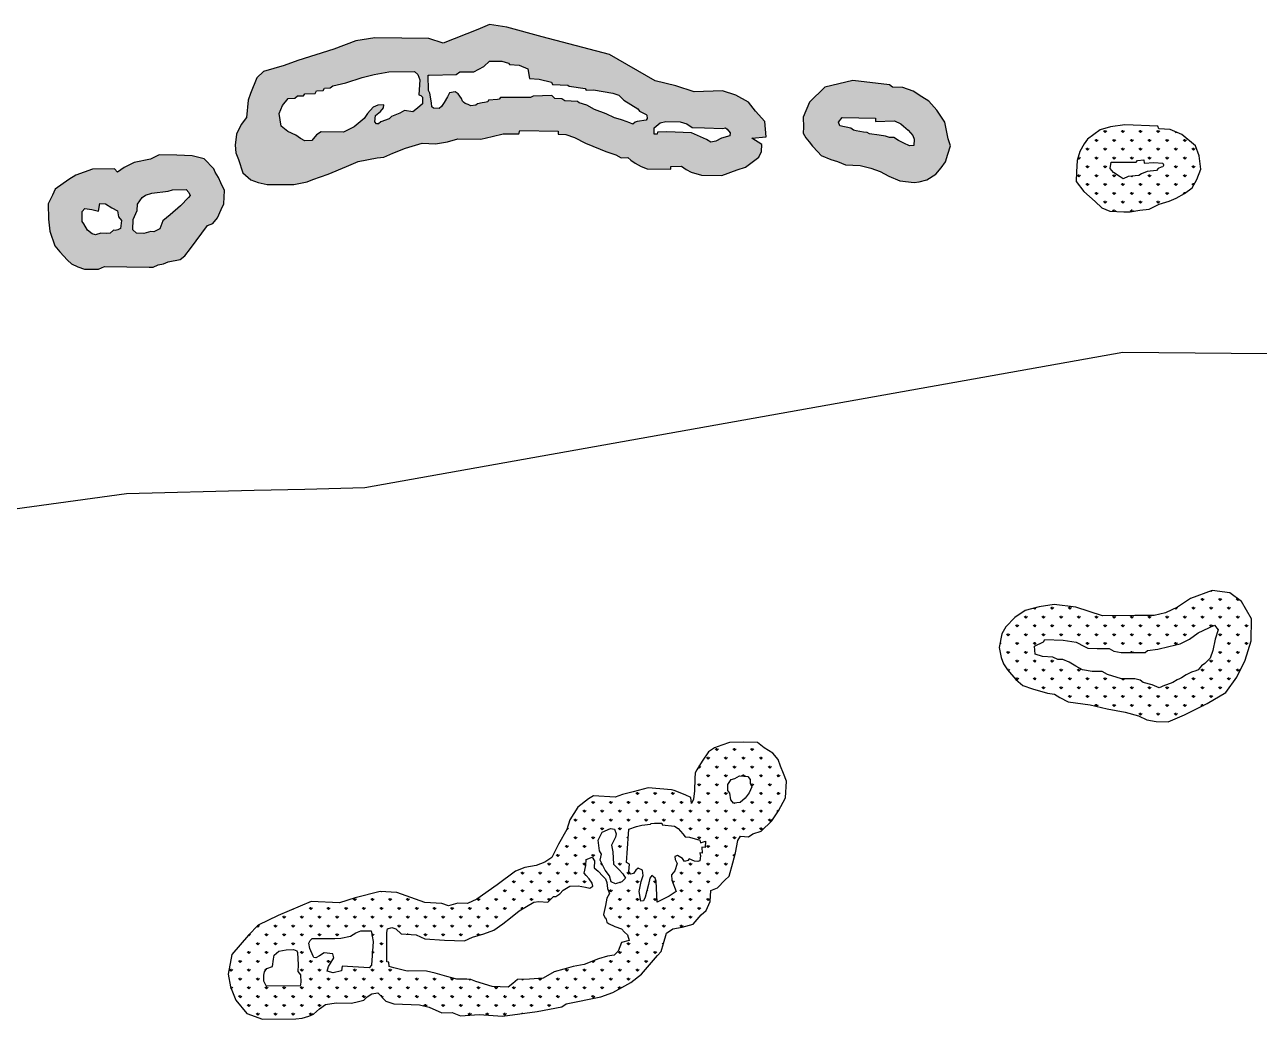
# Model space of a CAD drawing. Header units: metres. Extents: x 255476 to 378809, y 1739479 to 2227865.
# Drawn here: x 294315 to 296095, y 1989190 to 1990624 of the extents above; entities that cross this region are included whole.
import ezdxf

# ---------------------------------------------------------------- set-up
doc = ezdxf.new("R2010")
doc.units = ezdxf.units.M
doc.header["$MEASUREMENT"] = 0
doc.layers.add('DISTRICT BOUNDRY', color=86, linetype='Continuous')
doc.layers.add('MANGROOVE BUFFER ZONE', color=120, linetype='Continuous')

msp = doc.modelspace()

# ---------------------------------------------------------------- hatches: boundary and pattern name
at = {"layer": 'MANGROOVE BUFFER ZONE'}
h = msp.add_hatch(dxfattribs=at)
h.set_pattern_fill('GRASS', color=256, scale=18)
h.paths.add_polyline_path([(295642.7, 1990426.4), (295646.3, 1990437.7), (295650.1, 1990449.6), (295646.7, 1990459.6), (295641.9, 1990483.8), (295630.6, 1990501.2), (295619, 1990514.2), (295608.6, 1990520.5), (295596.5, 1990528.4), (295581.5, 1990533.9), (295566.3, 1990534.3), (295562.1, 1990537.8), (295509.2, 1990543.8), (295469.1, 1990534.3), (295446.7, 1990512.6), (295437.9, 1990490.8), (295438.1, 1990476.4), (295437.6, 1990467.8), (295441.3, 1990461.4), (295446.2, 1990455.3), (295451.2, 1990449.3), (295458.9, 1990441), (295463.7, 1990435.8), (295477.8, 1990430), (295487, 1990427), (295498.6, 1990422.5), (295520, 1990421.3), (295535.3, 1990417.4), (295548.5, 1990412.8), (295561.1, 1990406.1), (295577.3, 1990399.2), (295597.8, 1990396.8), (295604.7, 1990397.6), (295615.8, 1990400.7), (295629.2, 1990408.7), (295636.5, 1990418.2)])
h.paths.add_polyline_path([(295562.2, 1990461.9), (295556.6, 1990463.7), (295547.4, 1990465.1), (295533.2, 1990467.1), (295530.2, 1990468.8), (295524.6, 1990469.3), (295513.9, 1990471.1), (295510.4, 1990472.5), (295506.6, 1990475.2), (295490.4, 1990478.5), (295488.7, 1990483.9), (295493.7, 1990490.5), (295541.8, 1990489.8), (295542.2, 1990484.8), (295569.4, 1990485.6), (295578.3, 1990481.5), (295582.5, 1990477.9), (295588.9, 1990472.2), (295595.9, 1990464.5), (295597.5, 1990459.1), (295597.3, 1990450.2), (295591.2, 1990449.7), (295583, 1990453.7), (295575, 1990457.5), (295568.4, 1990461.7)], flags=16)
h.paths.add_polyline_path([(295373.8, 1990433.4), (295377.7, 1990441.7), (295378.3, 1990451.5), (295363.9, 1990460.5), (295384.5, 1990462.6), (295382.3, 1990484.7), (295369.1, 1990499.7), (295358.7, 1990512.8), (295340.7, 1990522.8), (295321.2, 1990528.8), (295280.7, 1990527.7), (295254.1, 1990536.2), (295224.2, 1990543.6), (295158.6, 1990581.4), (295061.6, 1990607), (295010.3, 1990620.6), (294985.4, 1990624.4), (294968.5, 1990617.6), (294918.5, 1990597.6), (294898.2, 1990604.6), (294820.2, 1990605.6), (294792.9, 1990601.3), (294761.1, 1990589), (294709.1, 1990572.9), (294689.4, 1990565.6), (294659.8, 1990556.9), (294649.9, 1990547.6), (294640.7, 1990525), (294637.7, 1990515.3), (294635.1, 1990490.7), (294627.6, 1990480.3), (294620.7, 1990466.6), (294618.9, 1990450.6), (294619.7, 1990439.5), (294623.4, 1990430), (294629.7, 1990410.6), (294641.2, 1990400.9), (294652, 1990396.8), (294665.1, 1990393.8), (294686.8, 1990394), (294703.3, 1990394.1), (294722.4, 1990397.7), (294730.8, 1990401.2), (294752.7, 1990409), (294779.2, 1990420.1), (294795.9, 1990427.2), (294823.5, 1990432.6), (294833, 1990433.2), (294846.1, 1990439.1), (294864.2, 1990446.5), (294888.5, 1990453.7), (294907.6, 1990452.5), (294925, 1990455.5), (294939.8, 1990460), (294973.2, 1990459.3), (294989.2, 1990463.2), (295005.2, 1990467.1), (295023.4, 1990466.9), (295027.7, 1990466.9), (295029, 1990471.8), (295084.5, 1990470.7), (295084.3, 1990466.4), (295095.6, 1990465.8), (295108.1, 1990461.7), (295124.1, 1990453.3), (295145.2, 1990445), (295153.4, 1990441.7), (295167.7, 1990436.6), (295175.3, 1990432.6), (295184.7, 1990432.9), (295189.1, 1990428.8), (295195.6, 1990424.5), (295204.2, 1990419.7), (295213, 1990416.4), (295247, 1990416.1), (295247.1, 1990419.8), (295262.3, 1990420.4), (295268.9, 1990415.6), (295276.2, 1990411.8), (295291.2, 1990407.2), (295320.4, 1990407), (295342.6, 1990414.9), (295354.6, 1990419.1)])
h.paths.add_polyline_path([(295241.3, 1990469.7), (295227.6, 1990469.2), (295227.2, 1990466.6), (295223, 1990466.5), (295222.7, 1990470.2), (295222.7, 1990475.7), (295231.7, 1990482.7), (295239.9, 1990485), (295260.5, 1990484.3), (295269.9, 1990481.3), (295277.8, 1990476.2), (295295.4, 1990475.8), (295322, 1990474.9), (295325.6, 1990475.4), (295328, 1990473.6), (295332.3, 1990468.5), (295332.1, 1990464.2), (295320.1, 1990460.5), (295312, 1990456.6), (295304.4, 1990455.2), (295298.1, 1990459), (295276.6, 1990468.4)], flags=16)
h.paths.add_polyline_path([(295211.2, 1990486.8), (295198.5, 1990484.8), (295195.7, 1990483.7), (295192.1, 1990481.1), (295187.8, 1990482.7), (295177.3, 1990486.9), (295174.2, 1990487.7), (295165.9, 1990490.1), (295153.8, 1990495.7), (295136.9, 1990502.3), (295125.8, 1990508.5), (295114.8, 1990511.6), (295112.4, 1990513.4), (295094.2, 1990514.8), (295089.8, 1990517.5), (295079.6, 1990517.8), (295075.2, 1990522.4), (295048.5, 1990521.3), (295044.4, 1990519.5), (295042.1, 1990519.5), (295001.2, 1990519.3), (294999.2, 1990517.1), (294997.1, 1990516.4), (294984, 1990515.7), (294983.1, 1990513.1), (294978.4, 1990512.3), (294974.8, 1990511.5), (294968.3, 1990510.1), (294965.7, 1990508.3), (294958.5, 1990507.5), (294954.7, 1990509.5), (294950.5, 1990510.8), (294947.8, 1990512.6), (294946.5, 1990514.1), (294944.9, 1990518.1), (294940.2, 1990524.5), (294938.8, 1990525.8), (294936, 1990527.6), (294927.7, 1990526.3), (294924.9, 1990520.2), (294920.3, 1990512.3), (294916.1, 1990506.5), (294912.7, 1990503.4), (294904.9, 1990503.9), (294902.4, 1990506.1), (294901.6, 1990511.6), (294899.6, 1990525.4), (294897.7, 1990529.4), (294896.8, 1990551.5), (294898.3, 1990551.7), (294937.5, 1990552.4), (294942.9, 1990556.3), (294963.1, 1990556.3), (294977.5, 1990564.1), (294985.5, 1990571.9), (295003.3, 1990571.8), (295012.8, 1990568.9), (295014.2, 1990566.9), (295028.3, 1990566), (295040.6, 1990560.5), (295042.9, 1990546.7), (295057.3, 1990545.9), (295074.7, 1990541.3), (295076.5, 1990537.9), (295098.4, 1990537.1), (295100.5, 1990535.5), (295123.2, 1990532.5), (295124.9, 1990529.8), (295135.6, 1990530.3), (295163.4, 1990525.7), (295172, 1990522.6), (295179.2, 1990515.4), (295199.1, 1990503.2), (295201.9, 1990499.9), (295211.1, 1990494.9), (295212.1, 1990494), (295212.6, 1990489)], flags=16)
h.paths.add_polyline_path([(294888.9, 1990510.2), (294881.6, 1990504.2), (294875, 1990498.7), (294863.1, 1990500.4), (294856.2, 1990496.7), (294844, 1990492.1), (294841, 1990488.8), (294828.8, 1990484.1), (294825.2, 1990481.5), (294822.7, 1990481.4), (294820.1, 1990484.2), (294821.3, 1990493.5), (294828.3, 1990499.4), (294832.7, 1990504.4), (294833, 1990508.6), (294824.3, 1990508.4), (294817.5, 1990505.4), (294809.6, 1990496.2), (294804.9, 1990489.3), (294790.3, 1990476.9), (294775, 1990469.2), (294742.7, 1990469.8), (294736.2, 1990465.7), (294729.3, 1990457.2), (294719.3, 1990457.1), (294712.9, 1990460.2), (294706.3, 1990464.9), (294694.6, 1990470.3), (294685.3, 1990478), (294682.1, 1990496.1), (294687, 1990507.9), (294695.3, 1990518), (294705, 1990518.5), (294708.4, 1990521.7), (294717.1, 1990522), (294719.3, 1990524.5), (294734.1, 1990525.2), (294735.8, 1990529.1), (294745.8, 1990529.3), (294747.4, 1990532.6), (294755.6, 1990533.4), (294759.4, 1990536.1), (294778.5, 1990540.4), (294802, 1990548.4), (294819.4, 1990552.7), (294840.2, 1990556.4), (294877.2, 1990556.9), (294882.1, 1990552.6), (294885.2, 1990545), (294883.6, 1990523.1), (294886.5, 1990522.3), (294888.9, 1990519.9)], flags=16)
h.paths.add_polyline_path([(294554.5, 1990301.6), (294578.7, 1990334.7), (294586.8, 1990337.7), (294593.1, 1990346.1), (294598.6, 1990357.7), (294602.4, 1990366.2), (294603.2, 1990385.1), (294598.1, 1990396.1), (294594.6, 1990403.8), (294589.7, 1990411.7), (294587.9, 1990416.4), (294574.2, 1990430.9), (294556.6, 1990435.5), (294534.8, 1990436.1), (294509.4, 1990436.7), (294496.9, 1990430.5), (294473, 1990425.8), (294458.9, 1990418.4), (294449.1, 1990411.8), (294444.7, 1990416.5), (294413, 1990415.9), (294388.9, 1990407.6), (294379.1, 1990401.3), (294359.3, 1990387), (294355.3, 1990378.7), (294349.3, 1990366), (294349.4, 1990343.8), (294351.4, 1990326.6), (294358.7, 1990305.4), (294365.9, 1990296.8), (294377.2, 1990285), (294383, 1990279.7), (294392.1, 1990275.4), (294401.5, 1990272.1), (294421.6, 1990271.9), (294430.5, 1990275.8), (294494.7, 1990274.7), (294500.5, 1990274.6), (294507.9, 1990278.3), (294515.5, 1990279.7), (294522.1, 1990282.5), (294539.6, 1990286), (294546.3, 1990291.1)])
h.paths.add_polyline_path([(294438.7, 1990324), (294432.7, 1990323.5), (294425.3, 1990323.8), (294417.3, 1990321.2), (294412.5, 1990322.9), (294405.8, 1990328.1), (294400.6, 1990337.2), (294398, 1990340.7), (294398.4, 1990355), (294401.8, 1990359.5), (294412.3, 1990358), (294421.6, 1990355.3), (294423.5, 1990366.3), (294432, 1990366.2), (294441, 1990360.2), (294449.2, 1990355.9), (294450.7, 1990347.5), (294454.8, 1990342.2), (294453.6, 1990330.5), (294449.7, 1990328.5), (294445.9, 1990327.6), (294443.5, 1990327.9)], flags=16)
h.paths.add_polyline_path([(294476.3, 1990323.7), (294471.3, 1990328.5), (294471.6, 1990343.4), (294477.5, 1990356.3), (294478, 1990365.4), (294484.6, 1990375.3), (294489.5, 1990378.7), (294498.4, 1990381.5), (294522.4, 1990384.1), (294528.3, 1990386.4), (294548.3, 1990386.9), (294551.8, 1990382.3), (294553.9, 1990377.9), (294551.3, 1990375.4), (294539.8, 1990363.4), (294525.2, 1990350), (294514.5, 1990341.7), (294510.3, 1990330.1), (294501.3, 1990325.8), (294497.3, 1990326.3), (294487.3, 1990323.2)], flags=16)
h = msp.add_hatch(dxfattribs=at)
h.set_pattern_fill('GRASS', color=256, scale=18)
h.paths.add_polyline_path([(295998.4, 1990389.3), (296005.1, 1990401), (296011.1, 1990416.1), (296008.5, 1990435.3), (296003.4, 1990449.7), (295983.6, 1990466.1), (295966.7, 1990473.3), (295950.6, 1990474.3), (295949.2, 1990478.1), (295901.5, 1990479.9), (295880.9, 1990476.9), (295865.7, 1990472.6), (295847.7, 1990459.1), (295842.8, 1990452.6), (295836.8, 1990441.7), (295832.6, 1990428.3), (295831.8, 1990412.2), (295831.1, 1990398.1), (295842.2, 1990383.9), (295858.5, 1990369.4), (295868.2, 1990360.3), (295879.8, 1990355.5), (295899.8, 1990354.7), (295909, 1990354.7), (295923.2, 1990357.1), (295936.6, 1990358.3), (295950.8, 1990365.5), (295965.4, 1990370.1), (295975.4, 1990374), (295987.3, 1990380.8)])
h.paths.add_polyline_path([(295885.3, 1990411.4), (295880.1, 1990417), (295881.8, 1990426.2), (295917.9, 1990426.2), (295919.5, 1990428.6), (295928.7, 1990429.5), (295929.4, 1990424.7), (295943.3, 1990425.7), (295956.2, 1990424.9), (295957.1, 1990422.2), (295957.2, 1990421.2), (295956.4, 1990419.5), (295953.9, 1990419), (295949.3, 1990416.9), (295947.2, 1990414.2), (295933.6, 1990412.5), (295925.6, 1990409.4), (295921.7, 1990406.7), (295906.3, 1990405.6), (295899, 1990402), (295894.5, 1990405.1)], flags=16)
h = msp.add_hatch(dxfattribs=at)
h.set_pattern_fill('GRASS', color=256, scale=18)
h.paths.add_polyline_path([(296047.2, 1989661.7), (296062.9, 1989683.5), (296074.9, 1989708.2), (296083.5, 1989735.8), (296083.9, 1989767.8), (296069.9, 1989792.6), (296053, 1989805.2), (296027.2, 1989808.4), (295996.3, 1989797), (295977.4, 1989784.3), (295960.3, 1989776.4), (295943.8, 1989772.4), (295915.7, 1989772.3), (295869.1, 1989771.9), (295830.7, 1989784.3), (295799.7, 1989788.2), (295778.1, 1989785.2), (295757.6, 1989779.8), (295742.7, 1989769.7), (295730, 1989756.4), (295724.1, 1989745.9), (295720.3, 1989726.3), (295723, 1989711.9), (295726.6, 1989702.6), (295732.3, 1989694.4), (295744.5, 1989680.2), (295754.5, 1989671.6), (295768.1, 1989666.6), (295790, 1989660.5), (295800.1, 1989659.3), (295807.6, 1989654.5), (295819.6, 1989647.9), (295840.9, 1989645.2), (295851.4, 1989643.8), (295876, 1989637.8), (295902.1, 1989633.2), (295921.1, 1989627.7), (295933, 1989622.2), (295946.7, 1989619.6), (295963.7, 1989619.4), (295987.6, 1989629.5), (296020.3, 1989645.5)])
h.paths.add_polyline_path([(295940.7, 1989672.5), (295927.7, 1989675.8), (295923.6, 1989679.4), (295915.9, 1989681.3), (295896.8, 1989681.3), (295876.5, 1989687.6), (295868.6, 1989691.6), (295854.5, 1989691.8), (295840.2, 1989694.2), (295831, 1989699.4), (295821.2, 1989705.1), (295812.1, 1989709.2), (295805.1, 1989709.3), (295797.5, 1989712.3), (295782.9, 1989713.5), (295772, 1989716.8), (295771.2, 1989728.5), (295784, 1989734.5), (295785.9, 1989737.7), (295812.5, 1989736.9), (295831.2, 1989733.9), (295843.4, 1989727.7), (295848.2, 1989725.2), (295861.6, 1989725), (295878.8, 1989724.8), (295885.6, 1989721.1), (295896.3, 1989719.3), (295931, 1989719.4), (295934.1, 1989722.1), (295949, 1989723.9), (295965, 1989727.8), (295981.2, 1989731.6), (295994.6, 1989738.6), (296007, 1989747.7), (296030.7, 1989758.5), (296036, 1989751.8), (296031.6, 1989738.3), (296028.2, 1989722.2), (296024.4, 1989711.1), (296016.6, 1989703.3), (296012.1, 1989699.8), (296007, 1989694), (296003.9, 1989692.5), (295997.6, 1989691), (295990.1, 1989687.1), (295983.1, 1989682.6), (295980.5, 1989681.1), (295976.8, 1989679.7), (295970.5, 1989675.7), (295961.7, 1989672.7), (295958.6, 1989671.4), (295950.8, 1989668.2)], flags=16)
h = msp.add_hatch(dxfattribs=at)
h.set_pattern_fill('GRASS', color=256, scale=18)
h.paths.add_polyline_path([(295290.7, 1989340.9), (295297.8, 1989347.2), (295303.5, 1989360.1), (295304.6, 1989375.8), (295314.4, 1989380), (295324.9, 1989390.7), (295331, 1989396.9), (295336.1, 1989415.7), (295340.2, 1989430.5), (295343.4, 1989447.9), (295347.3, 1989454.3), (295359.1, 1989453.6), (295365.1, 1989457.8), (295377.2, 1989461.4), (295392.7, 1989476.5), (295402, 1989490.8), (295412, 1989509.4), (295413.6, 1989533.5), (295409.2, 1989544.5), (295405, 1989555.2), (295401.6, 1989565), (295394.1, 1989574), (295381.3, 1989581.5), (295371.7, 1989589.5), (295351.8, 1989589.8), (295331.6, 1989589.2), (295320.4, 1989585.4), (295310, 1989581.9), (295301.3, 1989576), (295292, 1989562.3), (295284.2, 1989550.2), (295281.8, 1989545.9), (295281.6, 1989537.5), (295281.2, 1989519.6), (295279.6, 1989507.9), (295276.5, 1989501.5), (295275.5, 1989510.3), (295267.8, 1989514.1), (295251.7, 1989520), (295247.7, 1989521.2), (295214, 1989524.1), (295192.8, 1989518.5), (295177.1, 1989514.3), (295166.4, 1989510.8), (295135.6, 1989512.7), (295128.1, 1989508.3), (295112.8, 1989496.2), (295101.2, 1989477.9), (295097, 1989463.9), (295085, 1989442.7), (295075.1, 1989423.8), (295065.1, 1989416.8), (295052.7, 1989412.1), (295036.2, 1989409), (295023, 1989403.9), (294996.5, 1989384.3), (294967, 1989363.6), (294953.9, 1989357.1), (294939.6, 1989357.8), (294926.4, 1989353.8), (294916.9, 1989357.2), (294892, 1989358.5), (294852, 1989373), (294827.6, 1989374.8), (294791.8, 1989365.2), (294769.1, 1989358.4), (294728.3, 1989360.3), (294680.7, 1989339.9), (294651.8, 1989326.2), (294637.8, 1989311.8), (294614, 1989283.8), (294608.6, 1989255.6), (294611.8, 1989237.1), (294619.6, 1989218.1), (294635.8, 1989198.5), (294658, 1989190.3), (294706.3, 1989191.1), (294715.2, 1989191.7), (294724.8, 1989194.7), (294731.8, 1989197.6), (294740.3, 1989205.5), (294748.9, 1989211.4), (294764.5, 1989213.9), (294786.7, 1989213.7), (294796.8, 1989216.1), (294804.5, 1989218.1), (294809.1, 1989222.8), (294815.6, 1989227.2), (294824.3, 1989228.4), (294836.1, 1989216.6), (294847.6, 1989212.8), (294872.6, 1989211.6), (294884.3, 1989211), (294898.7, 1989207.6), (294916.9, 1989199.4), (294931.4, 1989200.1), (294943.7, 1989195.4), (294970.4, 1989197.2), (295004.1, 1989194.8), (295054.3, 1989201.5), (295089.9, 1989208.3), (295096.1, 1989212.6), (295146.1, 1989222.8), (295163.2, 1989229), (295189, 1989243.3), (295204.4, 1989255.5), (295227.6, 1989282.1), (295232.8, 1989288.1), (295236.2, 1989299.4), (295240.8, 1989314.4), (295249.7, 1989320.8), (295263.3, 1989322.9), (295279, 1989327.6)])
h.paths.add_polyline_path([(295227, 1989359.2), (295225.8, 1989389.7), (295224.1, 1989393.9), (295219.6, 1989397.5), (295216.8, 1989394), (295214.8, 1989384.5), (295209.9, 1989366.2), (295207.3, 1989361.1), (295203.8, 1989360.8), (295201.4, 1989374.7), (295204, 1989389.1), (295206.9, 1989397.5), (295206, 1989405.4), (295199.7, 1989408), (295196.6, 1989405.3), (295193.1, 1989400.6), (295189.1, 1989399.5), (295186.5, 1989403.4), (295187.4, 1989413.9), (295182.9, 1989416.3), (295183.9, 1989429.8), (295186.4, 1989464.6), (295197.3, 1989468.3), (295205.3, 1989470.2), (295217.6, 1989471.8), (295218.5, 1989472.8), (295223.4, 1989473.2), (295234.1, 1989472.9), (295234.6, 1989470.5), (295252.3, 1989468.8), (295257.4, 1989465.4), (295264.3, 1989457.6), (295267.4, 1989453.2), (295273.6, 1989453), (295288.7, 1989448.7), (295289.9, 1989444.6), (295296.8, 1989446.9), (295296.2, 1989438.1), (295291.8, 1989438.6), (295292, 1989429.7), (295288.8, 1989430.1), (295289.5, 1989425.9), (295288.5, 1989418.8), (295285.8, 1989417.9), (295280.9, 1989418.2), (295273.5, 1989421.6), (295271.4, 1989419.5), (295266.6, 1989417.8), (295263.9, 1989422.2), (295256.3, 1989426.5), (295252.6, 1989425), (295253, 1989420.7), (295256.2, 1989414.8), (295252.8, 1989404.2), (295247.9, 1989398.5), (295248.3, 1989390.9), (295254.6, 1989374.5), (295244.3, 1989367.8), (295233.8, 1989362.6)], flags=16)
h.paths.add_polyline_path([(295184.3, 1989312.3), (295186.8, 1989303.8), (295176, 1989301), (295171.2, 1989288.6), (295165.2, 1989282.6), (295155.5, 1989281.4), (295142.4, 1989277.3), (295121.8, 1989269.2), (295106.2, 1989266.4), (295092.7, 1989262.6), (295078.6, 1989258.7), (295063, 1989249.8), (295043.1, 1989248.1), (295025.7, 1989247.7), (295019.2, 1989241.9), (295012.2, 1989236.8), (294989.2, 1989237.6), (294965.9, 1989244.9), (294958.4, 1989247.5), (294952.7, 1989248.4), (294938.3, 1989248), (294923.9, 1989252.2), (294907, 1989256.8), (294894.5, 1989259.7), (294864.7, 1989260.2), (294847.4, 1989264.3), (294840.8, 1989266.2), (294840.1, 1989272.9), (294837.2, 1989273.3), (294837.2, 1989304.2), (294837.3, 1989315.5), (294838.6, 1989320.8), (294844.5, 1989322.8), (294850.6, 1989320.9), (294858.1, 1989313.4), (294879.5, 1989312), (294892.4, 1989306.4), (294920.4, 1989304.4), (294949.3, 1989303.5), (294960.9, 1989308.6), (294977.3, 1989313.7), (294991.9, 1989318.8), (295004.9, 1989327.9), (295015.7, 1989336.6), (295028.4, 1989346.7), (295049.6, 1989359.1), (295056.4, 1989360), (295069.4, 1989359.3), (295077.9, 1989367.2), (295081.2, 1989367.3), (295086.8, 1989371.4), (295091.6, 1989376.6), (295101.4, 1989382.3), (295113.1, 1989382.6), (295124, 1989380.8), (295130, 1989379.5), (295134.5, 1989382.4), (295133.6, 1989386.8), (295129, 1989393), (295125, 1989397.4), (295122, 1989400.8), (295124.3, 1989411.9), (295124.9, 1989420.8), (295133.5, 1989424.3), (295136.9, 1989418.7), (295136.3, 1989408.7), (295142.2, 1989403.8), (295148.9, 1989396.9), (295152.8, 1989392.9), (295154.7, 1989387.4), (295155.6, 1989378.7), (295158.7, 1989371.8), (295154.7, 1989364.8), (295152.6, 1989354.5), (295149.8, 1989341.4), (295151.8, 1989337), (295153.3, 1989336), (295154.8, 1989330.5), (295157.1, 1989328.2), (295166.3, 1989323.9), (295175.9, 1989320.5), (295180.3, 1989316.1)], flags=16)
h.paths.add_polyline_path([(295176.1, 1989388.7), (295167.1, 1989385.8), (295161.1, 1989388.4), (295158.3, 1989397.2), (295152, 1989405.3), (295145.1, 1989419.7), (295146.8, 1989428.3), (295144.2, 1989433.4), (295142.1, 1989448.6), (295147.9, 1989460.1), (295159.8, 1989465.4), (295165.6, 1989464.2), (295168.1, 1989457.9), (295167.3, 1989453.1), (295161.3, 1989441.6), (295163.2, 1989431.7), (295164.4, 1989413.8), (295172.3, 1989405.6), (295177.8, 1989399.9), (295181.7, 1989393.6)], flags=16)
h.paths.add_polyline_path([(295337.3, 1989502.1), (295333.3, 1989506.8), (295331.9, 1989516.2), (295329.3, 1989520.4), (295329.2, 1989528.8), (295334, 1989536), (295339.4, 1989537.7), (295346.1, 1989541.1), (295357.9, 1989540.5), (295361.3, 1989536.1), (295361.5, 1989530.3), (295363.5, 1989525.3), (295359.8, 1989516.8), (295354.2, 1989509), (295346.7, 1989502.8)], flags=16)
h.paths.add_polyline_path([(294817.8, 1989302.7), (294815.1, 1989268.3), (294811.8, 1989264.6), (294773.1, 1989267.1), (294772.3, 1989260.2), (294760, 1989257.5), (294751.3, 1989259.6), (294753.4, 1989266.3), (294755.8, 1989270.2), (294761.2, 1989279.1), (294759.6, 1989284.9), (294747.1, 1989286.1), (294740.4, 1989281.7), (294735.2, 1989278.8), (294732.3, 1989279.3), (294731.4, 1989281.5), (294726.6, 1989292.4), (294725.1, 1989300.3), (294726.8, 1989303.9), (294729.7, 1989306.9), (294762.6, 1989306.6), (294770.9, 1989307.2), (294785, 1989310.1), (294792.8, 1989314.9), (294799.8, 1989318), (294814.7, 1989317.8)], flags=16)
h.paths.add_polyline_path([(294713.1, 1989254.4), (294713.3, 1989243.7), (294712.5, 1989238.2), (294663.4, 1989238.4), (294659.9, 1989245.2), (294660.3, 1989253.9), (294661.1, 1989258.5), (294664.5, 1989263.6), (294672.8, 1989266.6), (294674.1, 1989277.2), (294674.8, 1989282.6), (294681.7, 1989288.5), (294692.2, 1989290.4), (294702.7, 1989291.1), (294707.5, 1989288.9), (294708.7, 1989286.5), (294709.4, 1989268.9), (294709.2, 1989259.2)], flags=16)

# ---------------------------------------------------------------- linework, layer by layer
at = {"layer": 'DISTRICT BOUNDRY'}
msp.add_polyline3d([(297747, 1990110.8, 0), (297415.2, 1990143.5, 0), (297318.7, 1990127.7, 0), (297154.3, 1990100.8, 0), (297078.3, 1990088.4, 0), (296459.9, 1990146, 0), (296210.9, 1990148.6, 0), (295898.7, 1990151.9, 0), (294805.7, 1989956.7, 0), (294719.4, 1989954.4, 0), (294646.1, 1989952.5, 0), (294462.2, 1989948.1, 0), (293782.5, 1989854.8, 0)], dxfattribs=at)
at = {"layer": 'MANGROOVE BUFFER ZONE', "flags": 128}
for points in [[(294888.5, 1990453.7), (294907.6, 1990452.5), (294925, 1990455.5), (294939.8, 1990460), (294973.2, 1990459.3), (294989.2, 1990463.2), (295005.2, 1990467.1), (295023.4, 1990466.9), (295027.7, 1990466.9), (295029, 1990471.8), (295084.5, 1990470.7), (295084.3, 1990466.4), (295095.6, 1990465.8), (295108.1, 1990461.7), (295124.1, 1990453.3), (295145.2, 1990445), (295153.4, 1990441.7), (295167.7, 1990436.6), (295175.3, 1990432.6), (295184.7, 1990432.9), (295189.1, 1990428.8), (295195.6, 1990424.5), (295204.2, 1990419.7), (295213, 1990416.4), (295247, 1990416.1), (295247.1, 1990419.8), (295262.3, 1990420.4), (295268.9, 1990415.6), (295276.2, 1990411.8), (295291.2, 1990407.2), (295320.4, 1990407), (295342.6, 1990414.9), (295354.6, 1990419.1), (295373.8, 1990433.4), (295377.7, 1990441.7), (295378.3, 1990451.5), (295363.9, 1990460.5), (295384.5, 1990462.6), (295382.3, 1990484.7), (295369.1, 1990499.7), (295358.7, 1990512.8), (295340.7, 1990522.8), (295321.2, 1990528.8), (295280.7, 1990527.7), (295254.1, 1990536.2), (295224.2, 1990543.6), (295158.6, 1990581.4), (295061.6, 1990607), (295010.3, 1990620.6), (294985.4, 1990624.4), (294968.5, 1990617.6), (294918.5, 1990597.6), (294898.2, 1990604.6), (294820.2, 1990605.6), (294792.9, 1990601.3), (294761.1, 1990589), (294709.1, 1990572.9), (294689.4, 1990565.6), (294659.8, 1990556.9), (294649.9, 1990547.6), (294640.7, 1990525), (294637.7, 1990515.3), (294635.1, 1990490.7), (294627.6, 1990480.3), (294620.7, 1990466.6), (294618.9, 1990450.6), (294619.7, 1990439.5), (294623.4, 1990430), (294629.7, 1990410.6), (294641.2, 1990400.9), (294652, 1990396.8), (294665.1, 1990393.8), (294686.8, 1990394), (294703.3, 1990394.1), (294722.4, 1990397.7), (294730.8, 1990401.2), (294752.7, 1990409), (294779.2, 1990420.1), (294795.9, 1990427.2), (294823.5, 1990432.6), (294833, 1990433.2), (294846.1, 1990439.1), (294864.2, 1990446.5)], [(294694.6, 1990470.3), (294685.3, 1990478), (294682.1, 1990496.1), (294687, 1990507.9), (294695.3, 1990518), (294705, 1990518.5), (294708.4, 1990521.7), (294717.1, 1990522), (294719.3, 1990524.5), (294734.1, 1990525.2), (294735.8, 1990529.1), (294745.8, 1990529.3), (294747.4, 1990532.6), (294755.6, 1990533.4), (294759.4, 1990536.1), (294778.5, 1990540.4), (294802, 1990548.4), (294819.4, 1990552.7), (294840.2, 1990556.4), (294877.2, 1990556.9), (294882.1, 1990552.6), (294885.2, 1990545), (294883.6, 1990523.1), (294886.5, 1990522.3), (294888.9, 1990519.9), (294888.9, 1990510.2), (294881.6, 1990504.2), (294875, 1990498.7), (294863.1, 1990500.4), (294856.2, 1990496.7), (294844, 1990492.1), (294841, 1990488.8), (294828.8, 1990484.1), (294825.2, 1990481.5), (294822.7, 1990481.4), (294820.1, 1990484.2), (294821.3, 1990493.5), (294828.3, 1990499.4), (294832.7, 1990504.4), (294833, 1990508.6), (294824.3, 1990508.4), (294817.5, 1990505.4), (294809.6, 1990496.2), (294804.9, 1990489.3), (294790.3, 1990476.9), (294775, 1990469.2), (294742.7, 1990469.8), (294736.2, 1990465.7), (294729.3, 1990457.2), (294719.3, 1990457.1), (294712.9, 1990460.2), (294706.3, 1990464.9)], [(294902.4, 1990506.1), (294901.6, 1990511.6), (294899.6, 1990525.4), (294897.7, 1990529.4), (294896.8, 1990551.5), (294898.3, 1990551.7), (294937.5, 1990552.4), (294942.9, 1990556.3), (294963.1, 1990556.3), (294977.5, 1990564.1), (294985.5, 1990571.9), (295003.3, 1990571.8), (295012.8, 1990568.9), (295014.2, 1990566.9), (295028.3, 1990566), (295040.6, 1990560.5), (295042.9, 1990546.7), (295057.3, 1990545.9), (295074.7, 1990541.3), (295076.5, 1990537.9), (295098.4, 1990537.1), (295100.5, 1990535.5), (295123.2, 1990532.5), (295124.9, 1990529.8), (295135.6, 1990530.3), (295163.4, 1990525.7), (295172, 1990522.6), (295179.2, 1990515.4), (295199.1, 1990503.2), (295201.9, 1990499.9), (295211.1, 1990494.9), (295212.1, 1990494), (295212.6, 1990489), (295211.2, 1990486.8), (295198.5, 1990484.8), (295195.7, 1990483.7), (295192.1, 1990481.1), (295187.8, 1990482.7), (295177.3, 1990486.9), (295174.2, 1990487.7), (295165.9, 1990490.1), (295153.8, 1990495.7), (295136.9, 1990502.3), (295125.8, 1990508.5), (295114.8, 1990511.6), (295112.4, 1990513.4), (295094.2, 1990514.8), (295089.8, 1990517.5), (295079.6, 1990517.8), (295075.2, 1990522.4), (295048.5, 1990521.3), (295044.4, 1990519.5), (295042.1, 1990519.5), (295001.2, 1990519.3), (294999.2, 1990517.1), (294997.1, 1990516.4), (294984, 1990515.7), (294983.1, 1990513.1), (294978.4, 1990512.3), (294974.8, 1990511.5), (294968.3, 1990510.1), (294965.7, 1990508.3), (294958.5, 1990507.5), (294954.7, 1990509.5), (294950.5, 1990510.8), (294947.8, 1990512.6), (294946.5, 1990514.1), (294944.9, 1990518.1), (294940.2, 1990524.5), (294938.8, 1990525.8), (294936, 1990527.6), (294927.7, 1990526.3), (294924.9, 1990520.2), (294920.3, 1990512.3), (294916.1, 1990506.5), (294912.7, 1990503.4), (294904.9, 1990503.9)], [(295646.7, 1990459.6), (295641.9, 1990483.8), (295630.6, 1990501.2), (295619, 1990514.2), (295608.6, 1990520.5), (295596.5, 1990528.4), (295581.5, 1990533.9), (295566.3, 1990534.3), (295562.1, 1990537.8), (295509.2, 1990543.8), (295469.1, 1990534.3), (295446.7, 1990512.6), (295437.9, 1990490.8), (295438.1, 1990476.4), (295437.6, 1990467.8), (295441.3, 1990461.4), (295446.2, 1990455.3), (295451.2, 1990449.3), (295458.9, 1990441), (295463.7, 1990435.8), (295477.8, 1990430), (295487, 1990427), (295498.6, 1990422.5), (295520, 1990421.3), (295535.3, 1990417.4), (295548.5, 1990412.8), (295561.1, 1990406.1), (295577.3, 1990399.2), (295597.8, 1990396.8), (295604.7, 1990397.6), (295615.8, 1990400.7), (295629.2, 1990408.7), (295636.5, 1990418.2), (295642.7, 1990426.4), (295646.3, 1990437.7), (295650.1, 1990449.6)], [(295222.7, 1990470.2), (295222.7, 1990475.7), (295231.7, 1990482.7), (295239.9, 1990485), (295260.5, 1990484.3), (295269.9, 1990481.3), (295277.8, 1990476.2), (295295.4, 1990475.8), (295322, 1990474.9), (295325.6, 1990475.4), (295328, 1990473.6), (295332.3, 1990468.5), (295332.1, 1990464.2), (295320.1, 1990460.5), (295312, 1990456.6), (295304.4, 1990455.2), (295298.1, 1990459), (295276.6, 1990468.4), (295241.3, 1990469.7), (295227.6, 1990469.2), (295227.2, 1990466.6), (295223, 1990466.5)], [(295490.4, 1990478.5), (295488.7, 1990483.9), (295493.7, 1990490.5), (295541.8, 1990489.8), (295542.2, 1990484.8), (295569.4, 1990485.6), (295578.3, 1990481.5), (295582.5, 1990477.9), (295588.9, 1990472.2), (295595.9, 1990464.5), (295597.5, 1990459.1), (295597.3, 1990450.2), (295591.2, 1990449.7), (295583, 1990453.7), (295575, 1990457.5), (295568.4, 1990461.7), (295562.2, 1990461.9), (295556.6, 1990463.7), (295547.4, 1990465.1), (295533.2, 1990467.1), (295530.2, 1990468.8), (295524.6, 1990469.3), (295513.9, 1990471.1), (295510.4, 1990472.5), (295506.6, 1990475.2)], [(295998.4, 1990389.3), (296005.1, 1990401), (296011.1, 1990416.1), (296008.5, 1990435.3), (296003.4, 1990449.7), (295983.6, 1990466.1), (295966.7, 1990473.3), (295950.6, 1990474.3), (295949.2, 1990478.1), (295901.5, 1990479.9), (295880.9, 1990476.9), (295865.7, 1990472.6), (295847.7, 1990459.1), (295842.8, 1990452.6), (295836.8, 1990441.7), (295832.6, 1990428.3), (295831.8, 1990412.2), (295831.1, 1990398.1), (295842.2, 1990383.9), (295858.5, 1990369.4), (295868.2, 1990360.3), (295879.8, 1990355.5), (295899.8, 1990354.7), (295909, 1990354.7), (295923.2, 1990357.1), (295936.6, 1990358.3), (295950.8, 1990365.5), (295965.4, 1990370.1), (295975.4, 1990374), (295987.3, 1990380.8)], [(294578.7, 1990334.7), (294586.8, 1990337.7), (294593.1, 1990346.1), (294598.6, 1990357.7), (294602.4, 1990366.2), (294603.2, 1990385.1), (294598.1, 1990396.1), (294594.6, 1990403.8), (294589.7, 1990411.7), (294587.9, 1990416.4), (294574.2, 1990430.9), (294556.6, 1990435.5), (294534.8, 1990436.1), (294509.4, 1990436.7), (294496.9, 1990430.5), (294473, 1990425.8), (294458.9, 1990418.4), (294449.1, 1990411.8), (294444.7, 1990416.5), (294413, 1990415.9), (294388.9, 1990407.6), (294379.1, 1990401.3), (294359.3, 1990387), (294355.3, 1990378.7), (294349.3, 1990366), (294349.4, 1990343.8), (294351.4, 1990326.6), (294358.7, 1990305.4), (294365.9, 1990296.8), (294377.2, 1990285), (294383, 1990279.7), (294392.1, 1990275.4), (294401.5, 1990272.1), (294421.6, 1990271.9), (294430.5, 1990275.8), (294494.7, 1990274.7), (294500.5, 1990274.6), (294507.9, 1990278.3), (294515.5, 1990279.7), (294522.1, 1990282.5), (294539.6, 1990286), (294546.3, 1990291.1), (294554.5, 1990301.6)], [(295899, 1990402), (295894.5, 1990405.1), (295885.3, 1990411.4), (295880.1, 1990417), (295881.8, 1990426.2), (295917.9, 1990426.2), (295919.5, 1990428.6), (295928.7, 1990429.5), (295929.4, 1990424.7), (295943.3, 1990425.7), (295956.2, 1990424.9), (295957.1, 1990422.2), (295957.2, 1990421.2), (295956.4, 1990419.5), (295953.9, 1990419), (295949.3, 1990416.9), (295947.2, 1990414.2), (295933.6, 1990412.5), (295925.6, 1990409.4), (295921.7, 1990406.7), (295906.3, 1990405.6)], [(294487.3, 1990323.2), (294476.3, 1990323.7), (294471.3, 1990328.5), (294471.6, 1990343.4), (294477.5, 1990356.3), (294478, 1990365.4), (294484.6, 1990375.3), (294489.5, 1990378.7), (294498.4, 1990381.5), (294522.4, 1990384.1), (294528.3, 1990386.4), (294548.3, 1990386.9), (294551.8, 1990382.3), (294553.9, 1990377.9), (294551.3, 1990375.4), (294539.8, 1990363.4), (294525.2, 1990350), (294514.5, 1990341.7), (294510.3, 1990330.1), (294501.3, 1990325.8), (294497.3, 1990326.3)], [(294453.6, 1990330.5), (294449.7, 1990328.5), (294445.9, 1990327.6), (294443.5, 1990327.9), (294438.7, 1990324), (294432.7, 1990323.5), (294425.3, 1990323.8), (294417.3, 1990321.2), (294412.5, 1990322.9), (294405.8, 1990328.1), (294400.6, 1990337.2), (294398, 1990340.7), (294398.4, 1990355), (294401.8, 1990359.5), (294412.3, 1990358), (294421.6, 1990355.3), (294423.5, 1990366.3), (294432, 1990366.2), (294441, 1990360.2), (294449.2, 1990355.9), (294450.7, 1990347.5), (294454.8, 1990342.2)], [(296083.9, 1989767.8), (296069.9, 1989792.6), (296053, 1989805.2), (296027.2, 1989808.4), (295996.3, 1989797), (295977.4, 1989784.3), (295960.3, 1989776.4), (295943.8, 1989772.4), (295915.7, 1989772.3), (295869.1, 1989771.9), (295830.7, 1989784.3), (295799.7, 1989788.2), (295778.1, 1989785.2), (295757.6, 1989779.8), (295742.7, 1989769.7), (295730, 1989756.4), (295724.1, 1989745.9), (295720.3, 1989726.3), (295723, 1989711.9), (295726.6, 1989702.6), (295732.3, 1989694.4), (295744.5, 1989680.2), (295754.5, 1989671.6), (295768.1, 1989666.6), (295790, 1989660.5), (295800.1, 1989659.3), (295807.6, 1989654.5), (295819.6, 1989647.9), (295840.9, 1989645.2), (295851.4, 1989643.8), (295876, 1989637.8), (295902.1, 1989633.2), (295921.1, 1989627.7), (295933, 1989622.2), (295946.7, 1989619.6), (295963.7, 1989619.4), (295987.6, 1989629.5), (296020.3, 1989645.5), (296047.2, 1989661.7), (296062.9, 1989683.5), (296074.9, 1989708.2), (296083.5, 1989735.8)], [(295965, 1989727.8), (295981.2, 1989731.6), (295994.6, 1989738.6), (296007, 1989747.7), (296030.7, 1989758.5), (296036, 1989751.8), (296031.6, 1989738.3), (296028.2, 1989722.2), (296024.4, 1989711.1), (296016.6, 1989703.3), (296012.1, 1989699.8), (296007, 1989694), (296003.9, 1989692.5), (295997.6, 1989691), (295990.1, 1989687.1), (295983.1, 1989682.6), (295980.5, 1989681.1), (295976.8, 1989679.7), (295970.5, 1989675.7), (295961.7, 1989672.7), (295958.6, 1989671.4), (295950.8, 1989668.2), (295940.7, 1989672.5), (295927.7, 1989675.8), (295923.6, 1989679.4), (295915.9, 1989681.3), (295896.8, 1989681.3), (295876.5, 1989687.6), (295868.6, 1989691.6), (295854.5, 1989691.8), (295840.2, 1989694.2), (295831, 1989699.4), (295821.2, 1989705.1), (295812.1, 1989709.2), (295805.1, 1989709.3), (295797.5, 1989712.3), (295782.9, 1989713.5), (295772, 1989716.8), (295771.2, 1989728.5), (295784, 1989734.5), (295785.9, 1989737.7), (295812.5, 1989736.9), (295831.2, 1989733.9), (295843.4, 1989727.7), (295848.2, 1989725.2), (295861.6, 1989725), (295878.8, 1989724.8), (295885.6, 1989721.1), (295896.3, 1989719.3), (295931, 1989719.4), (295934.1, 1989722.1), (295949, 1989723.9)], [(295279, 1989327.6), (295290.7, 1989340.9), (295297.8, 1989347.2), (295303.5, 1989360.1), (295304.6, 1989375.8), (295314.4, 1989380), (295324.9, 1989390.7), (295331, 1989396.9), (295336.1, 1989415.7), (295340.2, 1989430.5), (295343.4, 1989447.9), (295347.3, 1989454.3), (295359.1, 1989453.6), (295365.1, 1989457.8), (295377.2, 1989461.4), (295392.7, 1989476.5), (295402, 1989490.8), (295412, 1989509.4), (295413.6, 1989533.5), (295409.2, 1989544.5), (295405, 1989555.2), (295401.6, 1989565), (295394.1, 1989574), (295381.3, 1989581.5), (295371.7, 1989589.5), (295351.8, 1989589.8), (295331.6, 1989589.2), (295320.4, 1989585.4), (295310, 1989581.9), (295301.3, 1989576), (295292, 1989562.3), (295284.2, 1989550.2), (295281.8, 1989545.9), (295281.6, 1989537.5), (295281.2, 1989519.6), (295279.6, 1989507.9), (295276.5, 1989501.5), (295275.5, 1989510.3), (295267.8, 1989514.1), (295251.7, 1989520), (295247.7, 1989521.2), (295214, 1989524.1), (295192.8, 1989518.5), (295177.1, 1989514.3), (295166.4, 1989510.8), (295135.6, 1989512.7), (295128.1, 1989508.3), (295112.8, 1989496.2), (295101.2, 1989477.9), (295097, 1989463.9), (295085, 1989442.7), (295075.1, 1989423.8), (295065.1, 1989416.8), (295052.7, 1989412.1), (295036.2, 1989409), (295023, 1989403.9), (294996.5, 1989384.3), (294967, 1989363.6), (294953.9, 1989357.1), (294939.6, 1989357.8), (294926.4, 1989353.8), (294916.9, 1989357.2), (294892, 1989358.5), (294852, 1989373), (294827.6, 1989374.8), (294791.8, 1989365.2), (294769.1, 1989358.4), (294728.3, 1989360.3), (294680.7, 1989339.9), (294651.8, 1989326.2), (294637.8, 1989311.8), (294614, 1989283.8), (294608.6, 1989255.6), (294611.8, 1989237.1), (294619.6, 1989218.1), (294635.8, 1989198.5), (294658, 1989190.3), (294706.3, 1989191.1), (294715.2, 1989191.7), (294724.8, 1989194.7), (294731.8, 1989197.6), (294740.3, 1989205.5), (294748.9, 1989211.4), (294764.5, 1989213.9), (294786.7, 1989213.7), (294796.8, 1989216.1), (294804.5, 1989218.1), (294809.1, 1989222.8), (294815.6, 1989227.2), (294824.3, 1989228.4), (294836.1, 1989216.6), (294847.6, 1989212.8), (294872.6, 1989211.6), (294884.3, 1989211), (294898.7, 1989207.6), (294916.9, 1989199.4), (294931.4, 1989200.1), (294943.7, 1989195.4), (294970.4, 1989197.2), (295004.1, 1989194.8), (295054.3, 1989201.5), (295089.9, 1989208.3), (295096.1, 1989212.6), (295146.1, 1989222.8), (295163.2, 1989229), (295189, 1989243.3), (295204.4, 1989255.5), (295227.6, 1989282.1), (295232.8, 1989288.1), (295236.2, 1989299.4), (295240.8, 1989314.4), (295249.7, 1989320.8), (295263.3, 1989322.9)], [(295333.3, 1989506.8), (295331.9, 1989516.2), (295329.3, 1989520.4), (295329.2, 1989528.8), (295334, 1989536), (295339.4, 1989537.7), (295346.1, 1989541.1), (295357.9, 1989540.5), (295361.3, 1989536.1), (295361.5, 1989530.3), (295363.5, 1989525.3), (295359.8, 1989516.8), (295354.2, 1989509), (295346.7, 1989502.8), (295337.3, 1989502.1)], [(295186.5, 1989403.4), (295187.4, 1989413.9), (295182.9, 1989416.3), (295183.9, 1989429.8), (295186.4, 1989464.6), (295197.3, 1989468.3), (295205.3, 1989470.2), (295217.6, 1989471.8), (295218.5, 1989472.8), (295223.4, 1989473.2), (295234.1, 1989472.9), (295234.6, 1989470.5), (295252.3, 1989468.8), (295257.4, 1989465.4), (295264.3, 1989457.6), (295267.4, 1989453.2), (295273.6, 1989453), (295288.7, 1989448.7), (295289.9, 1989444.6), (295296.8, 1989446.9), (295296.2, 1989438.1), (295291.8, 1989438.6), (295292, 1989429.7), (295288.8, 1989430.1), (295289.5, 1989425.9), (295288.5, 1989418.8), (295285.8, 1989417.9), (295280.9, 1989418.2), (295273.5, 1989421.6), (295271.4, 1989419.5), (295266.6, 1989417.8), (295263.9, 1989422.2), (295256.3, 1989426.5), (295252.6, 1989425), (295253, 1989420.7), (295256.2, 1989414.8), (295252.8, 1989404.2), (295247.9, 1989398.5), (295248.3, 1989390.9), (295254.6, 1989374.5), (295244.3, 1989367.8), (295233.8, 1989362.6), (295227, 1989359.2), (295225.8, 1989389.7), (295224.1, 1989393.9), (295219.6, 1989397.5), (295216.8, 1989394), (295214.8, 1989384.5), (295209.9, 1989366.2), (295207.3, 1989361.1), (295203.8, 1989360.8), (295201.4, 1989374.7), (295204, 1989389.1), (295206.9, 1989397.5), (295206, 1989405.4), (295199.7, 1989408), (295196.6, 1989405.3), (295193.1, 1989400.6), (295189.1, 1989399.5)], [(295145.1, 1989419.7), (295146.8, 1989428.3), (295144.2, 1989433.4), (295142.1, 1989448.6), (295147.9, 1989460.1), (295159.8, 1989465.4), (295165.6, 1989464.2), (295168.1, 1989457.9), (295167.3, 1989453.1), (295161.3, 1989441.6), (295163.2, 1989431.7), (295164.4, 1989413.8), (295172.3, 1989405.6), (295177.8, 1989399.9), (295181.7, 1989393.6), (295176.1, 1989388.7), (295167.1, 1989385.8), (295161.1, 1989388.4), (295158.3, 1989397.2), (295152, 1989405.3)], [(294977.3, 1989313.7), (294991.9, 1989318.8), (295004.9, 1989327.9), (295015.7, 1989336.6), (295028.4, 1989346.7), (295049.6, 1989359.1), (295056.4, 1989360), (295069.4, 1989359.3), (295077.9, 1989367.2), (295081.2, 1989367.3), (295086.8, 1989371.4), (295091.6, 1989376.6), (295101.4, 1989382.3), (295113.1, 1989382.6), (295124, 1989380.8), (295130, 1989379.5), (295134.5, 1989382.4), (295133.6, 1989386.8), (295129, 1989393), (295125, 1989397.4), (295122, 1989400.8), (295124.3, 1989411.9), (295124.9, 1989420.8), (295133.5, 1989424.3), (295136.9, 1989418.7), (295136.3, 1989408.7), (295142.2, 1989403.8), (295148.9, 1989396.9), (295152.8, 1989392.9), (295154.7, 1989387.4), (295155.6, 1989378.7), (295158.7, 1989371.8), (295154.7, 1989364.8), (295152.6, 1989354.5), (295149.8, 1989341.4), (295151.8, 1989337), (295153.3, 1989336), (295154.8, 1989330.5), (295157.1, 1989328.2), (295166.3, 1989323.9), (295175.9, 1989320.5), (295180.3, 1989316.1), (295184.3, 1989312.3), (295186.8, 1989303.8), (295176, 1989301), (295171.2, 1989288.6), (295165.2, 1989282.6), (295155.5, 1989281.4), (295142.4, 1989277.3), (295121.8, 1989269.2), (295106.2, 1989266.4), (295092.7, 1989262.6), (295078.6, 1989258.7), (295063, 1989249.8), (295043.1, 1989248.1), (295025.7, 1989247.7), (295019.2, 1989241.9), (295012.2, 1989236.8), (294989.2, 1989237.6), (294965.9, 1989244.9), (294958.4, 1989247.5), (294952.7, 1989248.4), (294938.3, 1989248), (294923.9, 1989252.2), (294907, 1989256.8), (294894.5, 1989259.7), (294864.7, 1989260.2), (294847.4, 1989264.3), (294840.8, 1989266.2), (294840.1, 1989272.9), (294837.2, 1989273.3), (294837.2, 1989304.2), (294837.3, 1989315.5), (294838.6, 1989320.8), (294844.5, 1989322.8), (294850.6, 1989320.9), (294858.1, 1989313.4), (294879.5, 1989312), (294892.4, 1989306.4), (294920.4, 1989304.4), (294949.3, 1989303.5), (294960.9, 1989308.6)], [(294817.8, 1989302.7), (294815.1, 1989268.3), (294811.8, 1989264.6), (294773.1, 1989267.1), (294772.3, 1989260.2), (294760, 1989257.5), (294751.3, 1989259.6), (294753.4, 1989266.3), (294755.8, 1989270.2), (294761.2, 1989279.1), (294759.6, 1989284.9), (294747.1, 1989286.1), (294740.4, 1989281.7), (294735.2, 1989278.8), (294732.3, 1989279.3), (294731.4, 1989281.5), (294726.6, 1989292.4), (294725.1, 1989300.3), (294726.8, 1989303.9), (294729.7, 1989306.9), (294762.6, 1989306.6), (294770.9, 1989307.2), (294785, 1989310.1), (294792.8, 1989314.9), (294799.8, 1989318), (294814.7, 1989317.8)], [(294708.7, 1989286.5), (294709.4, 1989268.9), (294709.2, 1989259.2), (294713.1, 1989254.4), (294713.3, 1989243.7), (294712.5, 1989238.2), (294663.4, 1989238.4), (294659.9, 1989245.2), (294660.3, 1989253.9), (294661.1, 1989258.5), (294664.5, 1989263.6), (294672.8, 1989266.6), (294674.1, 1989277.2), (294674.8, 1989282.6), (294681.7, 1989288.5), (294692.2, 1989290.4), (294702.7, 1989291.1), (294707.5, 1989288.9)]]:
    msp.add_lwpolyline(points, close=True, dxfattribs=at)

doc.saveas('drawing.dxf')
